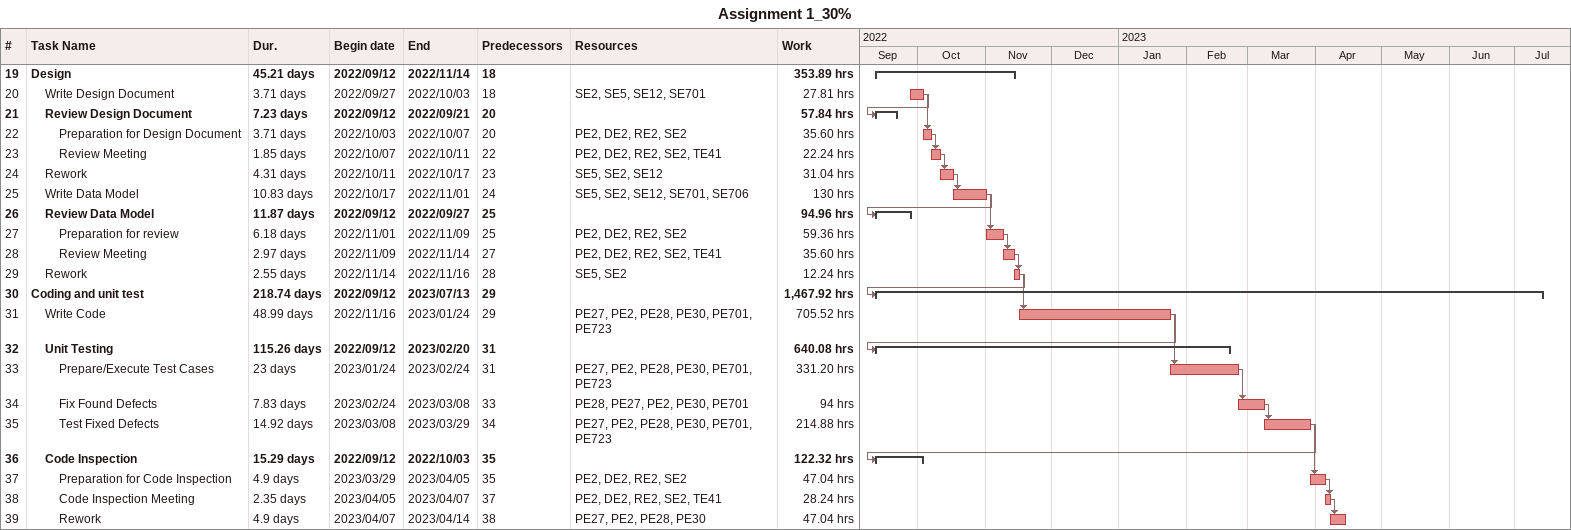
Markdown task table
Assignment 1_30%

| ID | Level | Task | Duration | Start | Finish | Predecessors | Resources | Work (h) |
|---|---|---|---|---|---|---|---|---|
| 19 | 1 | **Design** | 45.21d | 2022-09-12 | 2022-11-14 | 18 |  | 353.89 |
| 20 | 2 | Write Design Document | 3.71d | 2022-09-27 | 2022-10-03 | 18 | SE2, SE5, SE12, SE701 | 27.81 |
| 21 | 2 | **Review Design Document** | 7.23d | 2022-09-12 | 2022-09-21 | 20 |  | 57.84 |
| 22 | 3 | Preparation for Design Document | 3.71d | 2022-10-03 | 2022-10-07 | 20 | PE2, DE2, RE2, SE2 | 35.60 |
| 23 | 3 | Review Meeting | 1.85d | 2022-10-07 | 2022-10-11 | 22 | PE2, DE2, RE2, SE2, TE41 | 22.24 |
| 24 | 2 | Rework | 4.31d | 2022-10-11 | 2022-10-17 | 23 | SE5, SE2, SE12 | 31.04 |
| 25 | 2 | Write Data Model | 10.83d | 2022-10-17 | 2022-11-01 | 24 | SE5, SE2, SE12, SE701, SE706 | 130 |
| 26 | 2 | **Review Data Model** | 11.87d | 2022-09-12 | 2022-09-27 | 25 |  | 94.96 |
| 27 | 3 | Preparation for review | 6.18d | 2022-11-01 | 2022-11-09 | 25 | PE2, DE2, RE2, SE2 | 59.36 |
| 28 | 3 | Review Meeting | 2.97d | 2022-11-09 | 2022-11-14 | 27 | PE2, DE2, RE2, SE2, TE41 | 35.60 |
| 29 | 2 | Rework | 2.55d | 2022-11-14 | 2022-11-16 | 28 | SE5, SE2 | 12.24 |
| 30 | 1 | **Coding and unit test** | 218.74d | 2022-09-12 | 2023-07-13 | 29 |  | 1467.92 |
| 31 | 2 | Write Code | 48.99d | 2022-11-16 | 2023-01-24 | 29 | PE27, PE2, PE28, PE30, PE701, PE723 | 705.52 |
| 32 | 2 | **Unit Testing** | 115.26d | 2022-09-12 | 2023-02-20 | 31 |  | 640.08 |
| 33 | 3 | Prepare/Execute Test Cases | 23d | 2023-01-24 | 2023-02-24 | 31 | PE27, PE2, PE28, PE30, PE701, PE723 | 331.20 |
| 34 | 3 | Fix Found Defects | 7.83d | 2023-02-24 | 2023-03-08 | 33 | PE28, PE27, PE2, PE30, PE701 | 94 |
| 35 | 3 | Test Fixed Defects | 14.92d | 2023-03-08 | 2023-03-29 | 34 | PE27, PE2, PE28, PE30, PE701, PE723 | 214.88 |
| 36 | 2 | **Code Inspection** | 15.29d | 2022-09-12 | 2022-10-03 | 35 |  | 122.32 |
| 37 | 3 | Preparation for Code Inspection | 4.9d | 2023-03-29 | 2023-04-05 | 35 | PE2, DE2, RE2, SE2 | 47.04 |
| 38 | 3 | Code Inspection Meeting | 2.35d | 2023-04-05 | 2023-04-07 | 37 | PE2, DE2, RE2, SE2, TE41 | 28.24 |
| 39 | 3 | Rework | 4.9d | 2023-04-07 | 2023-04-14 | 38 | PE27, PE2, PE28, PE30 | 47.04 |
